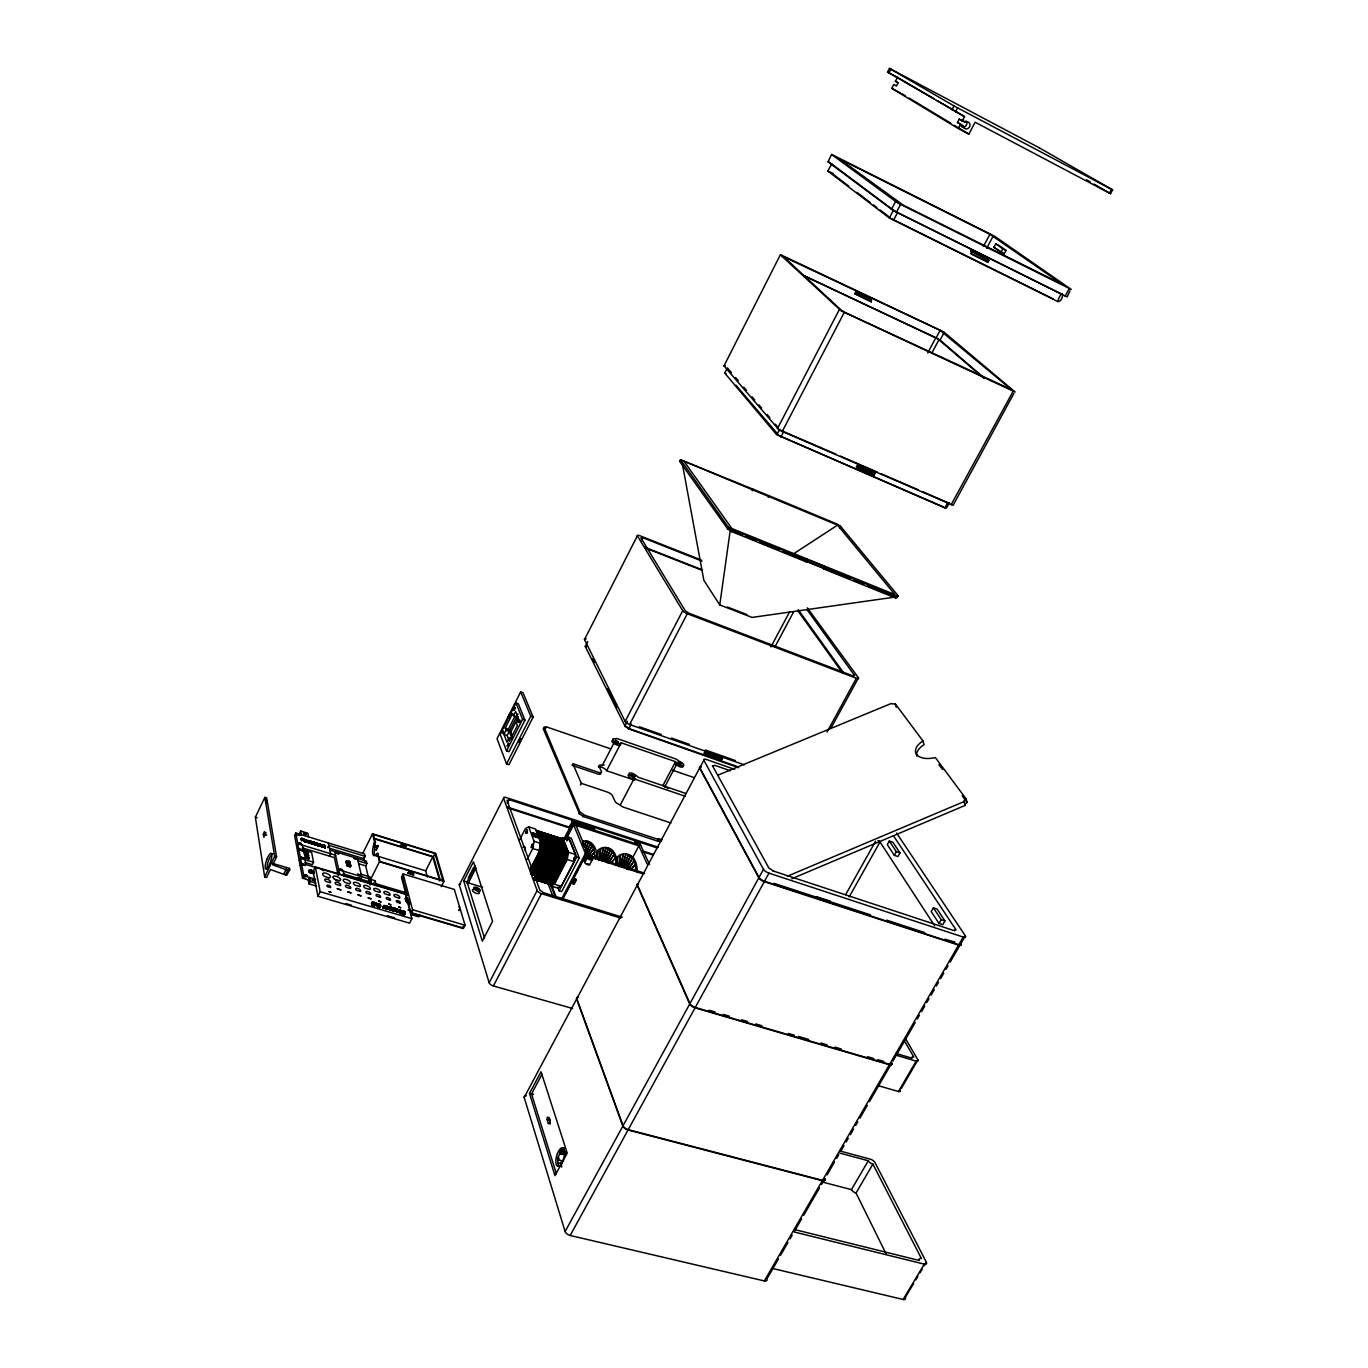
<?xml version="1.0" encoding="UTF-8"?>
<svg xmlns="http://www.w3.org/2000/svg" width="1368" height="1368" viewBox="0 0 1368 1368"><rect width="100%" height="100%" fill="white"/><g stroke="black" fill="none" stroke-linecap="round" stroke-linejoin="round"><path stroke-width="1.5" d="M380.68 906.146C381.091 904.59 377.995 902.487 377.483 904.316C377.072 907.172 382.253 905.719 380.048 907.394C373.977 906.984 379.928 901.751 380.048 907.394M359.271 877.606L357.39 877.623M532.579 845.39L531.861 847.185L532.255 844.774M380.03 905.992C378.851 900.965 377.38 908.284 380.509 905.206M617.31 864.696L617.618 856.778C626.424 848.536 636.479 859.275 635.556 868.902M597.457 858.352L597.833 850.417C608.161 841.132 617.515 855.564 615.686 865.568M871.313 301.729L871.433 299.814L855.599 292.325L854.863 293.71L871.313 301.729L854.863 293.71M855.462 294.257L855.599 292.325M616.917 864.815L617.618 856.778M597.081 858.471L597.833 850.417M563.206 1152.796C561.564 1154.558 557.785 1149.958 561.803 1151.651C564.214 1151.822 562.658 1155.122 560.931 1153.788C559.546 1148.197 565.258 1152.403 560.23 1153.087M594.413 829.076L594.157 831.18L594.413 829.076L578.613 823.929L578.339 826.015L578.613 823.929M619.037 866.696L620.525 855L618.849 864.815M305.081 853.41C306.432 852.862 310.314 855.256 304.671 852.948C301.473 848.776 314.726 857.462 304.466 851.153C314.828 853.187 300.926 850.024 305.885 852.247M531.502 846.672L532.802 844.86L531.194 847.715L532.289 843.988L532.426 846.809L531.861 845.458M527.381 831.111L526.235 832.804L527.381 830.273M599.167 860.352L600.723 848.622L598.654 860.438M895.168 597.046L752.058 617.43L719.756 604.947L730.238 530.322L727.827 526.919M397.746 912.285L398.618 910.524C391.693 910.13 403.868 912.37 396.823 909.07C395.933 914.679 388.888 908.078 394.719 908.574C393.864 906.18 396.788 915.055 398.789 911.618M400.585 911.806L396.053 909.908M562.744 837.78L568.541 852.281L567.241 859.48L554.331 884.207L550.962 885.951L557.785 888.071L561.171 886.327L574.081 861.652L575.364 854.453L569.498 839.952L562.744 837.78L559.375 839.644M531.571 846.535L532.101 847.202M539.112 849.46L538.428 853.153L565.993 861.874L567.959 850.862L540.48 842.089L539.796 845.783M527.21 859.224L532.75 848.536L534.101 841.303L528.664 826.819L525.363 828.717L519.515 840.072M620.816 866.235L623.346 854.008L620.32 866.252M600.945 859.891L603.527 847.613L600.449 859.891M582.648 845.27L583.52 841.166C592.481 839.405 597.012 849.135 597.064 856.59M314.828 842.859C316.196 843.252 317.684 846.33 314.401 843.475M532.785 846.347L532.699 847.561M527.364 831.829L527.381 833.163M321.771 846.758C322.472 843.047 324.165 847.767 319.719 845.048C319.496 847.048 321.959 846.125 319.821 844.124C323.276 844.894 322.267 849.665 322.865 844.962C327.072 853.051 323.686 841.029 325.054 847.835M307.749 841.594C309.373 845.475 310.057 838.088 308.706 842.585L306.842 840.123L305.56 841.85L303.611 840.533L305.902 841.662L306.175 840.26L304.568 839.439L304.414 840.499L306.329 840.739M309.322 840.875L309.1 841.782L307.903 840.448L307.099 842.089C304.859 838.447 307.766 845.356 308.262 840.551M374.199 843.526L374.986 847.185A12.62 3.745 -71.3 0 0 374.935 855.496M582.477 845.27L583.52 841.166M312.4 842.996C308.775 840.91 310.091 844.005 311.476 842.944M308.552 855.735L304.961 853.837L308.552 855.735L305.492 856.932L308.621 858.198L305.68 857.274L305.509 858.403L307.082 854.709L308.091 856.625M322.147 845.886L323.566 847.083L321.736 846.501M314.657 842.004C311.323 844.672 318.214 845.27 314.435 843.663C315.734 840.721 317.923 845.732 314.606 843.731M622.286 867.09L626.014 853.82L621.756 867.004M602.399 860.729L606.161 847.425L601.869 860.66M584.512 846.689L586.137 840.961L584.29 846.655M309.698 842.397C311.767 838.088 313.34 848.092 314.23 841.867M441.248 886.72L443.984 881.334L435.742 853.358L372.506 833.779L374.541 841.987A12.62 3.728 -71.3 0 0 372.78 853.974A12.62 3.728 -71.3 0 0 377.346 853.256L380.219 861.498L442.958 880.599L435.024 853.546L373.498 834.514L375.43 842.26L374.165 846.672L375.037 846.946M549.32 1118.22L550.295 1123.966L548.329 1123.453C543.694 1110.765 553.886 1120.597 548.329 1123.453M573.825 859.429L573.91 857.668M603.904 861.139L608.572 848.057L603.408 861.002M623.808 867.5L628.442 854.47L623.295 867.346M585.179 850.981L588.531 841.594L593.798 848.263L595.473 859.104M405.236 913.516C402.859 914.2 401.029 912.473 400.892 910.592C397.438 907.429 402.295 914.765 401.303 911.857C402.944 910.951 407.185 913.67 403.988 914.696C394.463 910.37 412.606 910.866 401.85 913.567M584.82 850.862L588.531 841.594M404.74 914.542C399.73 910.507 406.399 913.944 402.602 912.849M310.639 872.801L311.374 872.339L308.894 870.869L309.544 869.877L311.425 870.39L310.639 872.801L309.151 872.237L310.946 872.528L309.39 870.989L311.22 872.168L309.801 870.168L311.494 870.681M588.907 864.08L586.906 863.892M586.376 852.811L590.634 843.047L586.017 852.623M605.631 861.173L610.709 849.511L605.186 860.951M625.535 867.534L630.597 855.941L625.091 867.329M527.022 832.154C527.09 824.818 525.021 837.148 526.116 832.103M289.725 869.894L286.374 875.212L270.454 869.552L266.606 877.504L264.691 876.956L255.354 817.226L264.862 797.373L266.692 797.937L276.592 856.864L272.711 864.85L287.707 870.253L289.725 869.894L289.452 868.389L272.471 863.345M309.288 870.048L311.374 871.587L308.929 870.783M264.691 876.956L274.677 856.283L264.862 797.373M329.671 848.297L364.008 858.711L365.171 856.351L364.623 854.008L295.779 833.026L294.599 835.438L302.533 878.205L310.399 880.53M299.507 833.42L300.669 831.026L307.868 833.232L308.587 836.942M296.599 846.193L297.779 843.765L335.587 855.205L334.408 857.616L302.396 847.938M284.014 873.553L286.288 868.868M301.011 838.841C306.329 838.481 300.909 841.132 301.011 838.841L303.2 839.097L301.866 839.114M301.507 839.183L301.901 838.379L302.79 840.038L301.883 839.302M301.336 840.636L302.79 838.481M302.55 838.396C299.507 840.944 305.252 840.653 302.345 839.2M285.433 874.939L287.707 870.253M302.396 840.311L303.183 838.687M287.93 871.501L289.452 868.389M286.374 875.212L288.665 870.527M297.489 850.947L298.669 848.519L311.63 852.435L313.563 862.25L312.366 864.696L304.91 862.456M302.67 840.362L303.371 838.823M302.875 840.362L303.525 838.96M303.063 840.345L303.679 839.234M303.662 840.841L304.38 839.439M303.867 841.149L304.568 839.439M304.021 841.303L304.79 839.473M304.209 841.44L305.03 839.524M304.414 841.559L305.286 839.61M304.654 841.662L305.714 839.832M304.91 841.747L305.902 839.969M305.149 841.816L306.056 840.106M306.911 842.329L306.381 839.986M307.099 842.089L307.903 840.448M299.301 860.78L300.498 858.334L313.563 862.25M304.021 852.076L304.534 851.067M304.175 852.52L304.842 850.999M308.569 842.825L309.767 841.012M304.294 852.674L305.064 851.016M308.98 842.944L308.142 840.807L307.321 842.449M304.448 852.811L305.338 851.084M305.936 852.486L304.568 854.658C313.375 855.12 302.225 855.804 305.184 851.956M309.767 842.705L310.485 841.286L309.989 843.013M304.466 854.042L305.474 852.11M310.143 843.167L310.895 841.32M306.552 855.65C309.082 858.865 301.268 852.196 305.594 852.384M310.348 843.304L311.152 841.388M304.79 855.496C303.611 849.87 308.484 855.068 305.543 853.29M310.587 843.423L311.579 841.559M304.893 855.633L306.466 853.136M310.844 843.543L311.767 841.662L311.152 843.629M300.208 865.653L301.405 863.208L330.628 871.929M305.218 855.906C304.534 852.76 308.313 855.889 305.662 854.863M305.406 856.026L307.048 853.085L306.21 854.726M311.408 843.697L312.178 842.021M305.628 856.129L306.381 855.188M311.63 843.748C311.63 840.773 315.461 844.005 313.101 842.209M305.149 857.941L306.688 854.59M306.74 854.162L307.441 853.204M307.851 851.819L307.458 852.64M311.818 843.765L312.349 842.739L310.587 842.004M305.252 858.112L306.74 854.863M307.167 854.299L307.629 853.29M313.067 842.004L313.648 843.338M305.509 858.403L307.082 854.709M307.355 854.436L308.057 852.897M312.502 844.022L313.306 842.175M306.056 858.557L307.971 853.512M312.759 843.201L313.648 842.192M307.492 855.428L308.228 853.786M305.748 858.283L308.364 854.196M307.167 857.599L308.45 854.88M308.929 857.65C308.877 861.447 308.347 856.334 308.535 855.376M307.116 857.839L307.92 856.949M307.407 857.941L308.245 857.103M314.212 844.535L315.324 842.671M307.663 858.078L308.518 857.291M314.623 844.654L315.546 842.722M308.091 859.087L308.74 857.462M314.948 844.774L315.752 842.808M315.102 844.843L315.94 842.893M315.307 844.911L316.264 843.115M308.535 859.326L309.117 858.027M315.529 844.962L316.401 843.252M315.888 844.979L316.572 843.543M316.213 844.774C321.07 841.542 316.726 848.092 317.102 843.372M316.641 844.911C320.044 842.876 316.795 848.605 317.444 843.355M316.76 845.065L317.65 843.389M317.906 843.44L317.102 845.356L318.146 843.526M317.547 845.578L318.248 843.765M317.803 845.663L318.59 843.748M318.043 845.715L318.932 844.022M302.533 878.205L303.747 875.725L295.779 833.026M318.265 845.749L319.052 844.176M318.59 845.732L319.479 844.312M319.206 845.698L319.821 844.124M319.325 845.851L320.009 844.124M320.215 844.159L319.667 846.125L320.711 844.312M319.873 846.245L320.933 844.415M320.095 846.347L321.138 844.535M320.351 846.433L321.326 844.654M320.608 846.501L321.48 844.808M309.082 871.296L309.698 869.86M321.155 846.501L321.702 845.116M309.339 871.484L309.903 869.86M321.343 846.347L322.181 844.86M309.151 872.237L310.108 869.894M309.39 872.117L310.365 869.962M309.681 872.271L310.639 870.048M322.147 846.946L322.865 844.962M309.681 872.493L310.929 870.151M322.386 847.048L322.438 845.099L323.788 846.193M309.989 872.613L311.186 870.27M322.643 847.117L323.104 845.219M310.348 872.733L311.425 870.39M322.882 847.185L324.182 845.39M323.07 847.219L324.096 844.996M310.861 872.835L311.613 871.348L312.058 873.194L314.076 873.622M323.464 847.202L324.541 845.133M311.066 872.835L311.767 871.519M311.425 872.698L311.853 871.792M324.079 847.322L325.447 845.954L324.661 847.732M324.25 847.51L324.78 846.347M312.058 873.194L312.024 870.476L313.888 871.091M325.293 847.886L325.413 845.766L324.267 846.501M315.29 866.902L313.067 871.416L317.923 896.296L409.579 923.161L411.853 918.68L405.338 893.834L315.29 866.902L320.18 891.714L317.923 896.296M313.956 873.314L312.468 873.109L312.537 870.817L313.853 871.313M312.862 873.417L313.99 872.545L313.563 873.588M313.255 873.519L313.768 872.528M309.082 883.916L310.297 881.437L309.527 877.452L308.313 879.915L309.082 883.916L316.555 886.122M327.653 847.681L328.816 845.287L365.171 856.351M329.414 856.094L330.594 853.7L328.32 842.962M337.52 872.22L338.717 869.791L375.123 880.701L376.303 885.575M346.463 860.951L346.121 862.011L346.463 860.951L349.763 861.515L347.062 861.276L346.343 863.02L349.866 864.508M346.343 863.02L346.685 861.943L349.438 862.438L346.07 861.755M349.507 863.875L346.891 862.883L350.037 862.746L347.267 862.233L346.549 863.909L349.114 864.679L349.986 862.49L347.062 861.276M349.524 866.56L346.908 865.568L349.524 866.56L349.866 865.534L346.685 864.508L347.027 863.464L350.43 864.49L350.807 866.047L349.114 864.679M346.959 865.79L347.301 864.764L349.917 865.756M349.763 861.515L349.045 863.225L346.292 862.746M348.72 864.2L348.498 865.824L348.72 864.2L347.027 863.464M349.456 863.653L348.908 865.944L349.131 864.319M347.267 862.233L350.208 863.464L349.986 864.969L346.856 863.037M349.934 864.696L350.259 863.704L346.685 861.943L349.421 862.558L346.514 861.224M350.208 863.464L349.695 865.414C350.054 869.022 351.251 863.772 349.9 866.44M350.413 866.85L350.43 864.49M349.969 866.714L350.687 865.585M362.759 853.461L372.506 833.779M329.825 850.058L366.316 861.122L366.863 863.499L365.683 865.876L358.587 863.721M360.468 879.077L361.665 876.683L357.458 858.437M378.081 846.347L376.132 850.28L377.842 845.424L378.081 846.347L374.576 845.27M377.346 853.256L379.449 861.72L369.446 881.761L343.265 873.93M373.926 883.112L375.123 880.701M373.669 904.829C367.924 903.803 376.884 899.34 373.669 904.829L371.822 904.949L373.293 902.093M371.515 903.667L372.37 901.974M371.651 903.855L372.626 901.974M371.839 904.043L372.934 902.008M401.115 845.783C400.687 841.987 408.416 844.364 405.458 847.117L400.995 845.321L405.458 847.117M374.541 906.026C371.309 904.111 372.626 901.7 374.986 905.137L374.541 906.026L371.891 905.257L373.635 902.213M372.609 904.487L373.703 902.538L374.678 903M371.446 903.427L373.977 902.35M373.242 904.71L374.08 902.692M373.447 904.778L374.576 902.624M373.84 905.53L374.661 903.752M375.123 903.735L376.354 903.051L376.012 904.47L375.123 903.735L376.012 904.47M375.242 904.231L375.584 902.829M375.892 903.957L376.354 903.051M405.321 846.655L406.108 845.082M377.038 905.223L377.842 903.615M377.089 905.548L378.081 903.598M377.192 905.872L378.389 903.632M377.329 906.18L378.577 903.957M377.5 906.454L377.961 905.548M378.372 904.915C381.911 908.591 375.242 906.112 378.748 903.718M377.722 906.693L378.355 905.325M378.628 905L379.124 903.838M377.961 906.916L378.457 905.53M378.833 905.12L379.466 904.009M378.252 907.104L378.714 905.855M379.004 905.257L379.466 904.351M378.44 906.881L378.885 905.992M379.278 905.582L379.757 904.18M378.594 907.258L379.346 906.18M379.363 905.787L379.996 904.402M378.97 907.377L379.586 906.249M379.757 905.53L380.201 904.641M379.312 907.155L380.372 904.915M379.329 907.48L379.774 906.574M379.62 907.497L380.612 905.548M383.912 907.907L382.681 907.805L383.091 906.556L384.596 908.369L385.793 905.855L388.409 908.113L384.818 906.693L385.793 905.855M382.681 907.805L383.228 906.625M382.63 907.463L383.844 907.617L383.502 906.197C383.946 903.701 386.032 911.772 388.067 908.455M382.937 907.89L383.656 906.727M383.16 907.942L383.895 906.762M384.562 905.479L383.502 906.197M383.399 907.959L384.1 906.762M383.998 908.198L384.442 907.292C392.65 908.677 382.801 907.651 385.519 905.821M385.075 907.942L386.101 905.907M385.212 908.147L386.46 905.992M385.366 908.335L386.528 906.283L387.896 907.36L385.451 906.813L387.76 907.925M385.571 908.506L386.87 906.129M403.098 873.93L412.537 909.703L410.862 913.037L463.393 928.547L465.086 925.247L454.33 889.456L403.098 873.93L401.457 877.196L411.392 914.679L418.557 916.799L419.771 914.388M385.81 908.66L387.229 906.283M386.067 908.814L387.264 906.608M386.34 908.933L387.572 906.471M386.665 909.036L387.862 906.659M387.007 909.121L388.102 906.864M403.252 876.46L402.483 877.965L406.792 894.347M387.315 909.156L388.29 907.087M387.589 909.156L388.033 908.249M387.794 909.104L388.512 907.565M391.077 907.497L389.35 907.001L388.649 909.07L391.71 910.472L392.975 908.078L394.719 908.574M388.529 908.865L389.572 906.984M388.803 909.275L389.846 907.018M388.991 909.464L390.154 907.087M389.213 909.635L390.718 907.565L390.017 910.028M389.452 909.788L390.325 907.429M389.128 907.89L391.47 906.847L391.556 909.395M389.726 909.925L390.718 907.565M408.382 872.835L409.186 871.245L413.615 872.579L412.931 874.648L408.382 872.835L412.931 874.648M389.196 909.104L391.436 908.899L390.598 910.13M391.47 906.847L390.188 908.164M408.519 873.314L409.186 871.245M390.325 910.096L391.026 908.933M391.094 910.284C392.736 908.848 387.349 908.848 389.35 907.001M392.069 909.481L392.975 908.078M392.291 910.148L393.214 908.061M392.428 910.353L393.471 908.095M392.616 910.541L393.779 908.164M392.838 910.712L394.497 907.736M393.078 910.866L394.258 908.335M393.351 910.985C396.84 909.891 391.932 906.933 393.967 909.84M393.659 911.088L395.096 907.907M393.95 911.173L394.411 909.976M394.223 911.191L394.651 909.994M412.811 874.169L413.615 872.579M394.463 911.191L395.061 909.976M394.736 911.362C396.31 909.771 391.385 910.25 392.77 908.147M396.515 909.019L395.643 910.233L397.301 910.541M395.814 911.088L396.823 909.07M395.933 911.293L397.182 909.156M396.104 911.498L397.25 909.446L398.618 910.524M396.31 911.669L397.575 909.293M396.634 911.567C399.37 910.609 396.652 913.431 397.096 910.678M396.532 911.823L397.951 909.446M406.279 892.705L406.946 891.389L406.022 891.115L406.894 895.048L406.946 891.389M396.788 911.977L397.968 909.754M397.079 912.097L398.276 909.617M397.404 912.2L398.037 911.088M398.122 910.712L398.567 909.823M398.054 912.319L399.182 909.805M398.31 912.319L399.524 909.874M398.516 912.268L399.832 909.959M405.544 898.605L405.903 897.716M397.489 910.353L399.319 911.105L400.072 910.028M405.971 897.887L406.005 898.879L406.399 897.989M403.184 910.934C402.962 913.328 398.652 914.645 399.61 911.515L400.721 911.84M399.319 911.105L400.277 910.113M399.234 912.678L399.61 911.515M399.165 912.405L400.277 912.73L400.482 910.216M406.142 899.306L406.467 898.263M400.328 911.362L400.636 910.336M405.612 900.794L407.339 898.52L406.501 899.186M400.533 911.635L400.892 910.592M405.646 899.665L405.903 900.913L405.68 899.887M400.277 912.73L401.046 910.9M406.142 901.05L406.86 899.716M407.339 898.52L407.014 899.58M400.345 913.02L399.695 911.789M406.33 901.221L406.912 899.956M400.482 913.585L400.944 912.695M401.252 911.994L402.791 910.831M406.621 901.221L406.228 899.87M401.098 913.773L402.226 910.78M402.483 910.78L400.944 913.191M401.935 912.866L402.859 911.139L404.911 912.046M407.51 902.247L407.1 903.051L407.356 901.94M401.901 913.978L403.303 911.242M402.243 914.149L402.927 913.037M403.235 912.285L403.663 911.088M402.602 914.303L404.073 911.242M402.859 914.115L403.303 913.208M403.646 912.456L404.09 911.567M402.979 914.44L404.398 912.559L401.85 910.866M403.372 914.559L404.791 911.601M427.414 876.905L425.687 870.817L432.733 856.864L374.918 839.011M403.697 914.645L404.791 912.798M403.988 914.696L404.945 912.935M440.222 879.88L433.451 856.659L435.024 853.546M404.466 914.679L405.167 913.225M520.661 691.9L497.029 738.703L506.536 763.925L508.93 764.729L533.144 717.071L523.004 692.721L520.661 691.9L530.75 716.251L533.144 717.071M508.349 716.866L509.751 717.67L508.349 716.866L510.059 713.48L511.461 714.284L510.059 713.48M508.503 717.242L510.213 713.857M515.975 702.981L500.175 734.223L506.536 750.912L508.93 751.716L524.97 720.098L518.335 703.802L515.975 702.981L522.576 719.277L524.97 720.098M411.648 912.798L412.418 911.259M514.83 716.422L508.383 729.161L512.248 739.079L509.084 738.002L506.947 742.208L503.971 734.462L506.092 730.29L505.237 728.084L512.607 713.515L513.462 715.686L518.198 717.311L510.811 731.897L512.333 735.762M411.392 914.679L412.606 912.268M513.462 715.686L515.599 711.48L518.66 719.089L516.523 723.313L517.395 725.536L509.939 740.242L509.084 738.002M509.375 741.336L507.135 735.539L518.044 713.976M506.536 750.912L522.576 719.277M536.581 835.609L536.324 835.865M506.536 763.925L530.75 716.251M518.284 742.072L520.045 738.635L521.311 739.062L519.566 742.516L518.284 742.072L519.566 742.516M518.455 742.482L520.045 738.635M535.418 836.053L535.076 835.951M572.645 1008.507L493.403 985.952A3.967 1.761 26.6 0 1 489.18 982.788L459.323 885.01L503.578 798.228A3.728 1.385 26.2 0 1 506.28 797.561L658.23 847.185M744.295 764.866L629.605 724.51A4.104 1.3 27.2 0 1 625.125 721.449L584.512 639.506L637.351 535.829A3.865 0.941 27 0 1 639.848 535.743L701.203 559.991M1013.859 393.454L953.086 505.322L779.264 430.151L723.997 365.872L780.427 254.67L943.698 331.86L1015.193 392.052L841.303 310.964L780.529 254.961M1069.879 290.957L1067.194 296.89L1065.963 296.428L893.492 210.689L828.033 161.869L831.556 154.413L994.724 236.305L1071.264 289.452L897.562 202.857L831.744 154.584M463.684 880.941L473.448 861.806L492.583 921.245L482.323 941.116L463.684 880.941L467.035 881.967L484.563 938.14M657.888 841.234L658.316 838.618L657.888 841.234L582.785 816.354A4.053 1.471 27 0 0 579.673 814.165L543.233 728.682L544.549 727.246A3.762 1.265 26.4 0 0 546.413 726.887L610.538 748.792M1057.738 301.541C1064.492 301.986 1063.671 283.826 1057.738 301.541L889.371 218.008L827.76 171.034L831.812 163.938M738.703 767.722L628.425 728.785A4.104 1.317 27.2 0 0 625.279 726.63L585.247 646.414L587.727 641.558M806.556 562.009L806.915 559.461L806.556 562.009L731.281 531.4A4.207 0.941 27.5 0 0 727.981 529.279L679.657 461.375L680.529 459.682L769.175 495.78L768.303 497.422M922.374 491.608L947.767 502.586L944.86 507.904L776.545 434.562L724.732 373.071L727.383 367.872L731.487 372.694M468.249 877.965L473.653 867.38M507.135 802.982L508.879 799.562L656.879 847.852M640.754 541.283L642.618 537.641L702.006 561.102M467.035 881.967L475.397 865.876M546.379 726.647L545.61 728.46M467.172 883.591A3.694 1.505 25.9 0 0 468.369 882.941L476.064 867.859M965.979 120.88A3.574 3.181 -62.9 0 1 965.261 126.42A3.574 3.181 -62.9 0 1 960.49 124.745L963.534 126.574A3.591 3.198 -62.8 0 0 967.535 128.678A3.591 3.198 -62.8 0 0 969.878 124.18A3.591 3.198 -62.8 0 0 965.876 122.077L962.285 120.897L964.525 116.622L887.558 72.111L889.456 68.4L1039.338 147.847M887.575 72.128L889.012 72.846L890.927 69.135M535.196 835.916L535.829 835.933M1109.431 193.127L1110.542 193.657L1112.646 189.861L1111.415 189.263L1109.431 193.127L975.127 122.214L968.886 134.098L958.284 128.541L891.799 88.407L893.834 84.44L896.467 85.996L898.075 82.85L895.441 81.293L897.494 77.326L889.029 72.846M463.102 926.239L462.333 927.76L413.666 913.396M527.193 831.932L526.919 831.231M529.929 869.586L539.693 850.742L532.75 848.536M530.356 869.723L538.872 853.29L540.924 842.226L536.478 830.547M530.784 869.86L539.3 853.427L541.352 842.363L536.906 830.684M531.229 869.997L539.727 853.564L541.779 842.5L537.333 830.821M531.656 870.134L540.172 853.7L542.207 842.637L537.761 830.957M531.143 872.083L540.599 853.837L542.651 842.774L538.188 831.094M531.571 872.22L541.027 853.974L543.079 842.91L538.616 831.231M531.058 874.186L541.471 854.111L543.506 843.047L539.043 831.368M531.502 874.323L541.899 854.248L543.934 843.184L539.471 831.505M532.87 872.63L542.326 854.384L544.379 843.321L539.898 831.641M533.298 872.767L542.754 854.521L544.806 843.475L540.326 831.778M533.229 874.853L543.626 854.795L545.661 843.748L541.181 832.052M533.657 874.99L544.054 854.932L546.089 843.885L541.608 832.189M580.477 784.976L581.332 783.334L572.816 763.669L598.244 772.287A4.788 1.642 27 0 0 601.458 771.518L599.081 766.285A4.754 1.607 27.1 0 1 602.262 765.533A2.839 0.958 27.1 0 1 604.16 765.088M534.084 875.127L544.498 855.068L546.533 844.022L542.036 832.325M534.529 875.264L544.926 855.205L546.961 844.159L542.463 832.479M534.956 875.4L545.353 855.342L547.388 844.295L542.891 832.616M535.384 875.537L545.781 855.479L547.816 844.432L543.318 832.753M535.811 875.657L546.225 855.616L548.243 844.569L543.746 832.89M536.239 875.794L546.653 855.752L548.688 844.706L544.173 833.026M536.683 875.93L547.08 855.889L549.115 844.843L544.601 833.163M572.354 821.467L573.089 823.279L570.644 827.999L569.892 826.169L572.354 821.467A2.839 1.043 27 0 1 574.286 820.92A2.839 1.043 27 0 1 577.364 823.091L578.117 824.904M489.18 982.788L537.145 890.534L503.578 798.228M563.496 839.832L572.269 823.006L640.686 845.287M625.125 721.449L682.717 610.709L637.351 535.829M777.383 428.714L839.319 309.63M891.44 209.424L895.527 201.592M602.262 765.533L614.215 742.567M565.104 839.2L572.816 824.357L572.269 823.006M579.109 813.943L579.981 812.267L544.036 727.092M624.68 726.391L627.382 721.21M727.417 529.023L728.357 527.21L680.529 459.682M776.545 434.562L780.034 429.278M565.942 839.627L573.62 824.887L576.133 825.708L588.394 855.291L585.829 854.47L573.62 824.887M889.371 218.008L893.424 210.193L831.47 163.767M566.797 841.029L568.712 837.336L571.243 838.156L579.28 857.941L561.667 891.594L559.102 890.807L557.699 887.131M493.403 985.952L541.471 893.663L620.798 918.099M629.605 724.51L687.3 613.736L856.368 678.271A3.984 1.009 28.7 0 0 858.454 677.861L807.359 607.837M782.154 431.655L844.21 312.52M896.433 212.262L900.52 204.413M752.144 490.702L752.999 489.043M634.786 780.29L606.605 770.714L621.158 742.79L675.535 761.668A4.702 1.522 27.8 0 0 680.717 765.225A4.702 1.522 27.8 0 0 683.658 764.49A4.702 1.522 27.8 0 0 678.477 760.933A2.821 0.906 27.7 0 0 675.365 758.812L617.84 738.806A2.856 0.923 27.2 0 0 615.959 739.199A4.771 1.556 27.2 0 0 612.796 739.883A4.771 1.556 27.2 0 0 618.011 743.474A4.771 1.556 27.2 0 0 621.158 742.79M893.475 220.351L897.545 212.536L893.424 210.193M582.973 816.679L583.657 814.678A4.053 1.471 27 0 0 580.562 812.472L579.981 812.267M628.647 729.11L631.349 723.928M731.538 531.656L732.239 529.587A4.207 0.941 27.6 0 0 728.939 527.467L728.357 527.21M780.769 437.161L783.676 431.604L836.412 454.415M951.906 109.885L953.958 105.883L889.456 68.4M955.514 111.868L957.6 107.867L953.992 105.9M958.284 128.541L960.507 124.266L957.48 122.453L959.225 119.084L965.21 122.436M559.102 890.807L576.715 857.12L568.712 837.336M870.715 301.199L871.433 299.814M561.29 899.563L585.094 854.128L644.602 873.16M565.138 893.954L571.037 882.685M573.004 878.923L577.946 869.518M579.912 865.756L585.829 854.47M562.453 899.87L585.675 855.564L585.094 854.128M587.693 854.265L592.395 845.287L587.351 854.025M572.303 882.445L573.483 882.394L575.398 878.718M574.184 884.155L573.602 882.702L575.706 878.718L576.27 880.171L574.184 884.155L572.474 883.625L574.56 879.624L576.27 880.171M573.602 883.471L575.569 879.727M584.786 862.575L587.317 857.753L586.53 855.838L583.999 860.66L584.786 862.575A2.907 1.111 27.3 0 0 587.949 864.832A2.907 1.111 27.3 0 0 589.933 864.217L592.464 859.395L591.66 857.479M670.936 822.989L623.517 807.188A2.941 1.026 27.4 0 1 620.303 804.948L634.513 777.862A4.908 1.659 27.4 0 1 629.143 774.151A4.908 1.659 27.4 0 1 632.341 773.347A4.908 1.659 27.4 0 1 637.71 777.058L685.505 793.354M606.862 862.49L612.505 851.768L606.434 862.199M662.933 785.489L675.535 761.668M665.857 787.25A4.685 1.573 27.7 0 0 664.762 786.822L676.647 764.387M632.324 858.198L638.873 845.851L572.816 824.357M626.783 868.851L632.426 858.181L626.356 868.56M721.723 759.77L722.167 757.256L721.723 759.77L704.503 753.717L704.947 751.203M859.053 466.06L874.939 473.311L873.964 475.124L856.744 467.685L857.137 465.24M704.503 753.717L705.409 752.024L722.629 758.077M856.744 467.685L857.719 465.872L874.939 473.311M971.673 251.763L970.664 253.678L987.85 262.194L988.876 260.296L970.545 250.942L988.876 260.296M778.477 1258.902L766.901 1278.909A4.497 2.223 32.5 0 1 764.336 1280.944L570.165 1235.475A4.668 2.445 29.5 0 1 565.104 1231.525L524.183 1097.444L576.612 998.999A4.343 1.881 27.8 0 1 577.775 997.494M824.972 1178.549A4.549 2.035 31.9 0 1 822.527 1180.345L628.237 1129.643A4.737 2.24 29.3 0 1 623.056 1125.727L576.8 998.657L637.197 885.25A4.395 1.659 27.9 0 1 638.275 883.933M891.902 1062.833A4.634 1.796 31.3 0 1 889.593 1064.355L695.269 1007.464A4.805 1.984 29.1 0 1 689.951 1003.599L637.403 884.891L699.612 768.064A4.463 1.436 28 0 1 701.391 767.089M896.553 833.026L965.363 935.849L960.935 943.51A4.702 1.556 30.8 0 1 958.78 944.724L764.524 881.266A4.891 1.71 29 0 1 759.035 877.452L699.835 767.756L703.836 760.232A4.463 1.419 28 0 1 706.572 759.548L734.616 769.363M529.484 1093.442L541.044 1071.76L567.207 1153.053L554.946 1175.676L529.484 1093.442L533.315 1094.468M556.383 1173.847L531.536 1093.904L541.95 1074.359M983.421 246.445L989.902 234.287L839.627 158.979L903.376 205.234L1062.457 284.407L989.919 234.304M770.885 646.944L789.781 611.53M927.726 352.961L935.746 337.913L804.64 276.148M938.653 339.401L936.14 337.845L940.124 330.389L783.761 256.808L841.2 310.126L845.51 312.656L1011.431 389.641L940.124 330.389M986.67 248.275L993.151 236.117M774.852 647.03L793.782 611.599M931.899 352.927L938.927 339.76L984.002 378.457M839.678 527.894L840.533 526.27L836.788 523.927L769.175 495.78M984.738 378.457L940.055 340.119L944.04 332.663M993.835 247.317L995.699 243.812L998.845 245.385L1006.027 250.412L1004.129 253.935L993.835 247.317L1004.129 253.935M987.85 262.194L986.704 261.356L987.73 259.458M895.698 598.055L895.561 597.85A4.036 0.872 28.6 0 1 896.98 597.679L897.921 595.952A4.036 0.855 28.6 0 0 896.502 596.106L895.698 598.055L823.793 568.968L824.117 566.438L806.915 559.461M873.964 475.124L874.357 472.678M823.793 568.968L824.117 566.438M1000.966 252.362L1002.864 248.839L995.699 243.812M559.837 1151.924L561.564 1150.539M560.042 1152.181L560.777 1150.385M561 1150.402L560.333 1152.403L561.256 1150.454M560.333 1153.515L561.872 1150.642M561.205 1153.617C564.984 1151.531 557.477 1153.395 562.163 1150.745M560.931 1153.788L562.436 1150.881M561.256 1153.908L562.299 1152.181M565.121 1153.139C557.648 1153.686 572.679 1155.55 563.052 1150.915L561.649 1154.011M561.957 1154.079L562.864 1152.198M562.197 1154.079L563.89 1151.121M563.548 1152.318L564.026 1151.428L565.6 1152.249M563.855 1152.403L564.368 1151.257M564.112 1152.489L564.745 1151.377M564.351 1152.591L564.83 1151.702M565.565 1154.729L563.462 1154.404L563.052 1150.915M564.591 1152.711L565.052 1151.514M563.855 1154.233L564.026 1151.428M565.668 1153.275L565.309 1151.651M564.232 1154.318L565.685 1153.498L565.052 1154.746M564.881 1152.916L565.36 1152.027M564.317 1154.609L565.018 1153.498M564.727 1154.695L565.788 1152.523M561.991 1160.748L560.538 1163.433L561.701 1167.109M565.326 1154.763L565.873 1153.412M949.46 502.586L946.57 507.87L944.86 507.904M826.99 732.068L856.368 678.271M951.153 504.741L1013.09 391.351M1065.159 296.052L1069.229 288.597M831.145 727.81L858.454 677.861M565.104 1231.525L622.85 1126.103L576.612 998.999M623.056 1125.727L689.729 1003.992L637.197 885.25M689.951 1003.599L758.812 877.863L699.612 768.064M759.035 877.452L763.481 869.364L703.836 760.232M570.165 1235.475L628.032 1130.019L822.305 1180.704A4.549 2.035 31.9 0 0 824.767 1178.908L821.604 1184.363M628.237 1129.643L695.064 1007.857L889.388 1064.731A4.634 1.796 31.3 0 0 891.697 1063.21M695.269 1007.464L764.302 881.676L958.558 945.117A4.702 1.556 30.8 0 0 961.02 944.484M764.524 881.266L768.97 873.16L963.226 937.063A4.702 1.539 30.8 0 0 965.363 935.849M845.681 894.569L875.571 841.217M849.152 896.963L880.103 841.747A4.292 1.334 29.6 0 1 878.136 840.636M889.337 841.029L887.319 844.637L894.313 855.325L897.921 856.556L899.973 852.931L892.911 842.26L889.337 841.029L896.365 851.683L899.973 852.931M894.313 855.325L896.365 851.683M933.386 907.822L931.215 911.601L938.995 923.451L942.757 924.7L944.929 920.903L937.097 909.07L933.386 907.822L941.184 919.655L944.929 920.903M938.995 923.451L941.184 919.655M764.336 1280.944L822.305 1180.704M822.527 1180.345L889.388 1064.731M889.593 1064.355L958.558 945.117M958.78 944.724L963.226 937.063M780.581 1255.26L787.951 1242.537M790.054 1238.895L792.158 1235.27M794.261 1231.628L801.614 1218.905M803.717 1215.263L819.5 1187.988M827.093 1174.873L834.497 1162.065M836.617 1158.405L838.738 1154.746M840.858 1151.086L844.039 1145.597M846.159 1141.921L848.263 1138.261M850.383 1134.602L853.564 1129.113M855.684 1125.454L857.804 1121.794M859.925 1118.135L867.329 1105.31M869.449 1101.65L890.636 1065.039M892.962 1061.004L915.192 1022.58M917.312 1018.921L919.433 1015.261M921.553 1011.602L924.717 1006.113M926.837 1002.453L928.957 998.794M931.078 995.135L934.259 989.645M936.379 985.986L938.482 982.327M940.603 978.65L943.783 973.161M945.904 969.502L948.024 965.842M950.127 962.183L960.712 943.886M877.965 1085.611L898.485 1091.493L916.15 1061.123A3.625 1.385 31.5 0 0 917.911 1059.944L905.325 1038.278M901.307 1088.466L917.911 1059.944M822.544 1182.089L851.46 1189.63L868.304 1160.748A4.07 1.744 32.2 0 0 872.904 1164.117L921.433 1258.577A4.361 1.949 33.8 0 0 919.347 1260.492L795.099 1229.695M886.327 1254.319L856.043 1193.016L872.904 1164.117M773.45 1268.683L903.136 1299.48L924.289 1264.152A4.361 1.949 33.8 0 0 926.358 1262.219L874.973 1162.543A4.07 1.744 32.2 0 0 870.373 1159.192L839.747 1150.95M913.704 1283.372L905.257 1297.48A4.343 2.018 34.1 0 1 903.136 1299.48M915.808 1279.85L917.928 1276.327M920.031 1272.804L922.135 1269.282M924.255 1265.742L926.358 1262.219M416.128 914.457L414.248 914.508M681.777 461.803L679.657 461.375M589.369 855.239L593.798 848.263L589.095 854.966M609.495 861.669L613.924 854.726L608.042 863.071M628.322 869.757L633.88 861.156L627.98 869.449M265.973 832.36L265.187 834.822M315.375 881.283L311.904 879.795L315.29 880.804M590.976 856.744L594.789 851.888L590.771 856.488M611.12 863.174L614.95 858.352L610.915 862.917M631.093 869.552L634.94 864.764L630.87 869.296M378.235 853.529L376.337 855.462L377.226 855.735M592.515 858.865L595.371 856.043L592.378 858.642M792.807 554.314L837.541 525.124L894.946 594.601L731.812 528.493L684 461.238L837.541 525.124M680.187 765.447L679.161 765.396M533.708 877.88L537.111 876.067L547.508 856.026L549.543 844.979L545.028 833.3M534.136 878.017L537.538 876.204L547.952 856.163L549.97 845.116L545.456 833.437M534.563 878.153L537.966 876.341L548.38 856.3L550.398 845.253L545.866 833.574M534.991 878.29L538.411 876.478L548.807 856.436L550.825 845.39L546.294 833.711M533.725 879.316L538.838 876.597L549.235 856.573L551.253 845.527L546.721 833.847M534.58 879.59L539.693 876.871L550.107 856.847L552.125 845.8L547.576 834.121M535.008 879.727L540.121 877.008L550.534 856.984L552.552 845.937L548.004 834.258M535.435 879.863L540.565 877.145L550.962 857.12L552.98 846.074L548.431 834.394M535.863 879.983L540.993 877.281L551.389 857.257L553.407 846.211L548.859 834.531M962.149 120.623L962.833 120.264A3.574 3.181 -62.9 0 1 963.67 120.076M372.164 902.008L374.285 904.624L372.353 904.351L374.986 905.137M536.307 880.12L541.42 877.401L551.817 857.394L553.835 846.347L549.286 834.668M536.735 880.257L541.848 877.538L552.262 857.531L554.262 846.484L549.714 834.805M537.162 880.394L542.275 877.675L552.689 857.668L554.69 846.621L550.141 834.942M537.59 880.53L542.703 877.811L553.117 857.804L555.134 846.758L550.569 835.079M538.017 880.65L543.147 877.948L553.544 857.941L555.562 846.895L550.979 835.215M538.445 880.787L543.575 878.085L553.972 858.078L555.989 847.031L551.407 835.352M538.872 880.924L544.002 878.205L554.399 858.215L556.417 847.168L551.834 835.489M539.3 881.06L544.43 878.341L554.844 858.352L556.844 847.305L552.262 835.626M539.727 881.197L544.857 878.478L555.271 858.488L557.272 847.442L552.689 835.762M540.155 881.317L545.285 878.615L555.699 858.625L557.699 847.579L553.117 835.899M540.582 881.454L545.712 878.752L556.126 858.762L558.127 847.715L553.544 836.036M541.01 881.59L546.157 878.889L556.554 858.899L558.554 847.852L553.972 836.173M541.437 881.727L546.584 879.008L556.981 859.036L558.982 847.989L554.382 836.31M541.865 881.847L547.012 879.145L557.409 859.172L559.409 848.126L554.809 836.446M542.309 881.984L547.439 879.282L557.836 859.292L559.837 848.263L555.237 836.583M542.737 882.121L547.867 879.419L558.281 859.429L560.264 848.399L555.664 836.72M543.164 882.257L548.294 879.556L558.708 859.566L560.692 848.536L556.092 836.857M543.592 882.394L548.722 879.692L559.136 859.702L561.119 848.673L556.519 836.994M544.019 882.514L549.149 879.812L559.563 859.839L561.564 848.81L556.93 837.13M544.447 882.651L549.577 879.949L559.991 859.976L561.991 848.947L557.357 837.267M544.874 882.788L550.021 880.086L560.418 860.113L562.419 849.083L557.785 837.404M545.302 882.924L550.449 880.222L560.846 860.25L562.846 849.22L558.212 837.541M545.729 883.044L550.876 880.359L561.273 860.386L563.274 849.357L558.64 837.678M546.157 883.181L551.304 880.479L561.701 860.523L563.701 849.494L559.05 837.814M546.584 883.318L551.731 880.616L562.128 860.66L564.129 849.631L559.478 837.934M547.012 883.454L552.159 880.753L562.556 860.797L564.556 849.767L559.905 838.071M547.439 883.574L552.587 880.889L563 860.934L564.984 849.904L560.333 838.208M547.867 883.711L553.014 881.026L563.428 861.071L565.411 850.041L560.76 838.345M548.294 883.848L553.441 881.146L563.855 861.207L565.839 850.178L561.171 838.481M548.722 883.985L553.869 881.283L564.283 861.344L566.266 850.315L561.598 838.618M549.132 884.104L554.296 881.42L564.71 861.481L566.694 850.451L562.026 838.755M549.56 884.241L554.724 881.556L565.138 861.601L567.104 850.588L562.453 838.892M549.987 884.378L555.151 881.693L565.565 861.737L567.532 850.725L562.864 839.029M787.37 876.238L964.064 801.58A4.805 2.702 -16.1 0 1 965.945 798.655L935.336 757.547A19.135 10.311 -16.5 0 1 916.594 754.486A19.135 10.311 -16.5 0 1 922.972 740.96L895.134 703.631A4.412 2.274 -17 0 1 891.252 703.477L718.08 775.075M965.192 805.376A4.788 2.702 -16.1 0 1 967.073 802.469L965.979 798.638M305.577 878.324L303.713 877.64M791.833 878.718L965.192 805.393L964.064 801.58M305.714 854.47L307.133 853.358L307.903 854.726M389.196 908.301L390.701 908.66L390.085 909.754M562.385 1154.062L561.325 1152.54M895.1 703.648L896.245 707.239M560.589 1150.402C562.197 1153.754 559.837 1149.838 562.573 1151.292M384.374 907.001L383.057 906.556M313.135 842.397L314.024 842.534M396.122 909.344L397.25 909.446M585.196 841.713L587.812 841.508M605.186 848.16C613.497 846.484 616.934 856.488 617.224 863.037M323.754 846.433L322.096 845.698M614.865 742.054L615.788 742.191M403.628 914.337L402.876 913.294M520.199 739.028L521.311 739.062M322.044 870.048L323.669 870.732M402.859 911.139L403.936 912.336M536.632 835.267L536.085 836.07M404.791 898.742L406.655 898.947M313.05 843.184L312.639 841.884M677.707 763.754L678.75 764.045M565.531 1153.857L563.941 1153.515M313.956 872.767L312.451 872.374M386.528 906.283L385.28 905.804M307.492 856.625L306.688 855.513M794.586 1232.089L924.289 1264.152M557.785 1159.705L563.684 1161.175M558.298 1162.868L562.231 1163.86M536.359 834.685L536.701 834.788M547.132 1119.657L549.098 1120.153M531.536 1093.904L533.452 1094.417M627.655 854.35C635.675 855.855 637.163 865.688 637.351 872.493M839.849 1153.121L868.304 1160.748M828.17 161.732L830.205 162.655M345.967 903.615L351.525 905.24M387.349 915.739L394.634 917.877M709 1010.217L715.088 1011.995M723.227 1014.389L729.332 1016.168M741.524 1019.741L747.629 1021.537M755.752 1023.914L761.856 1025.709M788.293 1033.456L794.38 1035.234M798.45 1036.431L808.625 1039.406M820.817 1042.98L826.922 1044.776M835.044 1047.153L841.149 1048.948M867.586 1056.695L873.673 1058.473M877.743 1059.67L883.848 1061.465M897.203 1055.532L916.15 1061.123M320.18 891.714L411.853 918.68M303.747 875.725L315.546 879.231M412.537 909.703L465.086 925.247M895.92 1053.428L912.029 1058.199A3.625 1.385 31.5 0 1 913.773 1057.019L905.24 1042.262M408.006 909.976L411.802 911.105M310.297 881.437L315.888 883.095M332.458 872.476L339.76 874.665L334.801 851.563M341.282 875.11L407.647 894.946M274.677 856.283L276.592 856.864M335.211 879.624L339.025 880.753M408.912 902.35L409.972 902.658M361.118 874.255L370.078 876.939L371.805 884.241M458.793 906.916L459.682 907.189M375.499 883.574L407.749 893.236M407.561 893.714L406.638 893.441L406.894 895.048M263.323 834.275L263.904 837.233L264.964 834.805L264.366 831.607L263.323 834.275L266.828 835.147M350.037 865.294L346.685 864.508M379.449 861.72L443.984 881.334M312.332 842.431L310.553 841.594L311.87 842.141M323.703 845.8L324.558 847.476M409.323 871.724L413.734 873.058M312.246 842.671L312.947 844.159M310.126 842.517L311.938 843.235L310.998 842.278M407.835 873.143L413.94 874.99M358.006 860.814L366.863 863.499M255.354 817.226L257.184 817.79M468.369 882.924L482.545 887.251M373.874 855.017L425.687 870.817M374.541 841.987L375.43 842.26M265.426 800.212L266.897 800.673L267.358 803.409L265.529 802.828M401.901 844.21L406.245 845.544M373.926 838.276L433.451 856.659M622.286 917.227L542.993 892.5A4.019 1.607 26.8 0 0 539.933 890.294L506.998 800.28A3.728 1.385 26.2 0 0 508.913 799.818L508.879 799.562M554.331 884.207L561.171 886.327M572.115 881.967L573.483 882.394M571.892 882.172L573.602 882.702M585.247 646.414L585.76 646.568A3.813 1.129 26.7 0 0 586.496 646.705M567.241 859.48L574.081 861.652M534.101 841.303L541.027 843.509L535.521 829.025L528.664 826.819M568.541 852.281L575.364 854.453M576.715 857.12L579.28 857.941M537.538 834.36L532.391 832.702L533.794 836.429L538.975 838.088M526.817 831.761L526.372 832.65M585.675 855.564L643.678 874.084M536.051 830.41L563.291 839.165M507.408 807.052L570.268 827.452M643.251 851.135L653.391 854.436M508.845 808.3L569.652 828.016M642.635 851.683L652.758 854.983M583.862 814.986L658.778 839.593M657.444 840.277L661.257 841.525M816.337 896.604L830.41 901.204M773.963 883.318L870.493 914.867M886.584 920.134L924.785 932.617M944.895 939.2L954.779 942.125A4.702 1.556 30.8 0 1 954.761 941.663M772.817 870.852L954.556 930.77A4.702 1.539 30.7 0 1 956.078 929.915L893.441 835.728M658.316 838.618L662.129 839.884M557.528 1157.243L559.067 1158.628L557.409 1158.679M725.946 373.515L724.732 373.071M581.332 783.334L607.135 791.986A4.873 1.71 27.2 0 1 612.454 795.697L614.95 801.203A4.891 1.71 27.4 0 0 620.303 804.948M725.519 365.82L723.997 365.872M571.978 765.293L597.406 773.895A4.788 1.642 27 0 0 600.62 773.125M506.092 730.29L510.811 731.897M503.971 734.462L507.135 735.539M685.197 796.244L637.745 780.102A2.941 0.992 27.4 0 1 634.513 777.862M505.237 728.084L508.383 729.161M672.457 770.15L694.311 777.691M373.703 902.538C370.42 901.649 375.704 905.154 373.532 903.239M730.358 770.783L714.387 765.208A4.48 1.419 28 0 1 712.471 765.721L768.936 868.15A4.873 1.693 29 0 1 772.8 870.817M639.352 726.75L661.36 734.496M671.363 738.019L689.386 744.363M705.392 750.006L735.403 760.574M704.058 752.896L721.261 758.949M629.246 728.648L737.284 766.559M535.589 835.728L536.683 836.156M727.383 607.016L746.791 614.523M644.841 547.268L702.229 569.823M646.38 548.414L701.767 570.182M616.113 743.525L617.652 743.628L616.181 742.345M732.479 529.844L807.513 560.23M824.733 567.207L896.639 596.328M730.238 530.322L742.02 535.076M745.953 536.666L755.769 540.651M759.685 542.241L779.332 550.175M783.248 551.766L850.007 578.784M853.94 580.374L863.755 584.341M867.671 585.931L893.201 596.26M805.974 561.222L823.177 568.199M626.048 726.442L626.082 726.459A4.087 1.317 27.2 0 1 628.664 728.067M311.237 842.739L310.091 841.594M943.304 506.844L779.777 435.93M840.328 456.108L877.435 472.165M881.351 473.858L918.458 489.915M856.18 467.052L873.382 474.474M802.982 275.105L936.14 337.845M827.76 171.034L833.351 173.548M940.055 340.119L935.763 337.913M971.451 253.798L986.704 261.356M1053.172 298.925L891.731 218.846M897.545 212.536L1061.79 294.103M1002.864 248.839L1006.027 250.412M632.597 776.614L634.068 777.759M778.854 435.383L735.984 385.263M891.799 88.407L900.127 92.785M895.441 81.293L898.195 82.747M957.48 122.453L963.448 125.805M957.6 107.867L1111.517 189.331M564.83 1152.54L562.556 1151.805L563.462 1154.404M1039.355 147.864L1112.646 189.861M1086.517 179.772L1090.228 181.91M1093.921 184.047L1110.577 193.675M897.494 77.326L933.728 98.564M937.336 100.685L964.525 116.622M959.225 119.084L962.285 120.897M961.995 126.728L965.056 128.541M901.786 93.657L905.411 95.845M909.036 98.034L950.76 123.171M954.385 125.36L968.886 134.098M781.949 430.322L783.402 431.347M833.813 174.762L848.707 186.099M856.966 192.392L870.202 202.464M873.502 204.978L876.82 207.491M880.12 210.005L890.055 217.563M735.608 377.517L738.344 380.749M743.816 387.178L746.569 390.393M752.041 396.823L754.777 400.037M758.898 404.877L761.634 408.091M767.106 414.521L769.859 417.736M775.331 424.183L778.067 427.397M840.533 526.27L898.417 596.123M938.91 764.575L942.586 769.517M962.2 795.868L967.108 802.452M806.898 609.512L854.692 675.672A3.984 1.009 28.7 0 0 853.222 675.98L688.583 613.086A4.155 1.094 27.4 0 0 685.351 610.949L640.925 537.898A3.865 0.941 27 0 0 642.686 537.829L642.618 537.641M798.211 609.701L843.748 673.005M798.245 611.325L842.876 673.449M934.652 925.811L879.47 841.132A4.292 1.334 29.6 0 1 878.478 840.636M719.756 604.947L703.853 580.306L682.444 464.333M592.549 658.692L594.413 662.454M607.443 688.805L616.746 707.615M649.509 864.49L639.865 843.475A2.787 1.009 27.7 0 0 636.804 841.32A2.787 1.009 27.7 0 0 634.991 841.884L635.812 843.697M638.873 845.851L647.355 864.371M516.625 716.764L518.934 722.492M547.149 833.984L551.697 845.663L549.662 856.71L539.266 876.734L534.153 879.453L550.415 884.515L555.579 881.813L532.785 874.716L543.199 854.658L545.234 843.611L540.753 831.915M552.022 886.139L556.349 897.596M549.645 882.155L555.425 897.545M547.987 883.318L553.168 897.203M398.105 911.242L395.13 910.25M922.972 740.96L924.084 744.654A19.118 10.328 -16.5 0 0 916.731 756.145M432.733 856.864L439.761 880.992M407.869 898.451L409.494 904.59M390.872 906.659L391.71 910.472M383.963 905.308L384.596 908.369M363.717 857.514L364.675 861.549M365.632 865.602L370.215 885.028M312.143 871.638L312.468 873.109M343.248 871.159L344.308 876.016M334.493 858.027L338.221 875.469M300.669 831.026L301.37 834.736M301.387 838.037L301.798 840.773M302.328 845.15L303.234 849.904M305.098 859.72L306.022 864.576M287.177 873.058L287.451 874.562M592.464 859.395A2.907 1.094 27.3 0 1 590.497 860.01A2.907 1.094 27.3 0 1 587.317 857.753M569.892 826.169A2.821 1.043 27 0 1 571.226 825.468M523.465 846.467A4.856 1.71 -71.6 0 1 524.696 849.802M523.089 847.39A4.378 1.539 -71.6 0 1 524.696 849.99M598.312 766.986A4.754 1.624 27.1 0 1 602.553 767.568A4.754 1.624 27.1 0 1 606.605 770.714M682.393 765.447A4.702 1.522 27.8 0 1 679.879 766.798A4.702 1.522 27.8 0 1 674.544 762.728M633.658 779.521A4.908 1.659 27.4 0 1 628.459 776.101A4.908 1.659 27.4 0 1 630.409 774.681M666.934 787.814A4.685 1.573 27.7 0 1 667.943 788.447M664.113 786.07A2.804 0.941 27.7 0 1 664.762 786.822M620.439 744.893A4.771 1.556 27.1 0 1 614.42 743.747A4.771 1.556 27.1 0 1 613.172 740.362M541.471 893.663A4.001 1.607 26.9 0 1 537.145 890.534M459.323 885.01A3.694 1.522 25.9 0 1 460.503 883.916M478.458 891.457A3.711 1.522 26.1 0 1 478.048 893.646A3.711 1.522 26.1 0 1 473.26 891.56A3.711 1.522 26.1 0 1 473.67 889.388M699.835 767.756A4.463 1.436 28 0 1 700.809 766.644M768.97 873.16A4.891 1.693 29 0 1 763.481 869.364M267.393 869.381A8.396 2.155 -71.3 0 1 268.196 861.584L268.932 859.531A8.396 2.155 -71.3 0 1 272.95 853.735M856.043 1193.016A4.053 1.796 32.4 0 1 851.46 1189.63M900.264 1090.245A3.608 1.436 31.7 0 1 898.485 1091.493M764.302 881.676A4.891 1.71 29 0 1 758.812 877.863M637.403 884.891A4.395 1.659 27.9 0 1 638.463 883.574M628.032 1130.019A4.737 2.24 29.3 0 1 622.85 1126.103M524.183 1097.444A4.275 2.069 27.8 0 1 526.287 1095.768M561.41 1166.186A4.48 2.257 28.8 0 1 561.513 1164.938M695.064 1007.857A4.805 1.984 29.1 0 1 689.729 1003.992M576.8 998.657A4.343 1.881 27.8 0 1 577.963 997.152M558.811 1166.117A9.576 3.745 -75 0 1 558.674 1156.336L559.444 1154.011A9.576 3.745 -75 0 1 564.762 1148.316M687.3 613.736A4.155 1.094 27.4 0 1 682.717 610.709M584.512 639.506A3.813 1.111 26.7 0 1 586.239 638.907M518.78 722.15C520.678 724.048 520.182 716.422 518.78 722.15M513.975 710.163L515.326 707.786L513.975 710.163M508.571 743.286L507.203 745.987L508.571 743.286M370.967 898.844L368.197 897.853L370.967 898.844M502.381 733.094C504.211 734.992 503.749 727.434 502.381 733.094M304.072 840.619C305.201 842.329 306.278 838.533 304.072 840.619M360.451 875.195L357.766 874.203L360.451 875.195M360.981 895.903L357.937 894.792L360.981 895.903M356.791 859.326L354.141 858.352L356.791 859.326M350.943 892.928L347.643 891.731L350.943 892.928M342.12 869.689L339.401 868.697L342.12 869.689M340.871 889.952L337.298 888.653L340.871 889.952M338.666 853.837L335.998 852.845L338.666 853.837M330.868 892.227L329.072 891.577L330.868 892.227M307.048 875.52L304.722 874.665L307.048 875.52M305.149 865.499L302.841 864.661L305.149 865.499M304.038 858.215L301.285 857.206L304.038 858.215M306.312 834.497C302.448 836.275 302.721 830.359 306.312 834.497M302.653 850.896L299.917 849.904L302.653 850.896M301.285 843.663L298.566 842.671L301.285 843.663M299.712 835.386L297.01 834.377L299.712 835.386M387.503 908.506L385.605 907.959L387.503 908.506M557.443 1153.498L556.673 1155.84A9.576 3.728 -75 0 0 559.375 1165.912A9.576 3.728 -75 0 0 564.454 1150.745A9.576 3.728 -75 0 0 557.443 1153.498M267.034 858.967L266.298 861.019A8.396 2.155 -71.3 0 0 267.153 868.423A8.396 2.155 -71.3 0 0 271.89 855.103A8.396 2.155 -71.3 0 0 267.034 858.967M681.076 763.737L678.169 762.267L681.076 763.737M638.89 843.338L636.017 841.884L638.89 843.338M634.974 776.306L631.948 774.767L634.974 776.306M591.438 859.241L588.428 857.736L591.438 859.241M618.49 742.02L615.532 740.515L618.49 742.02M576.356 822.938L573.431 821.467L576.356 822.938M392.736 909.446L394.617 910.866L392.736 909.446M306.364 855.872L305.013 855.017L306.364 855.872M459.477 909.258L458.81 910.558L460.383 909.515L459.477 909.258M478.509 889.867L475.551 888.584L478.509 889.867M319.548 845.236L320.882 846.228L319.616 845.185M319.941 844.432L321.258 845.424L319.941 844.432M400.704 907.771L398.704 906.916L400.704 907.771M390.838 904.881L388.58 903.906L390.838 904.881M380.92 901.957L378.491 900.76L380.92 901.957M399.901 903.017L397.199 902.264A2.172 0.923 25.1 0 1 396.686 900.623A2.172 0.923 25.1 0 1 399.49 901.444A2.172 0.923 25.1 0 1 399.901 903.017M399.285 898.109L395.078 896.861A3.249 1.385 25.1 0 1 394.497 894.535A3.249 1.385 25.1 0 1 398.687 895.801A3.249 1.385 25.1 0 1 399.285 898.109M390.034 900.127L387.041 899.238A2.308 0.992 25 0 1 386.631 897.579A2.308 0.992 25 0 1 389.623 898.468A2.308 0.992 25 0 1 390.034 900.127M389.47 895.236L385.075 893.92A3.386 1.454 25 0 1 384.476 891.509A3.386 1.454 25 0 1 388.871 892.825A3.386 1.454 25 0 1 389.47 895.236M380.133 897.237L376.952 896.296A2.462 1.06 24.8 0 1 376.525 894.535A2.462 1.06 24.8 0 1 379.723 895.493A2.462 1.06 24.8 0 1 380.133 897.237M379.603 892.346L375.02 890.978A3.54 1.505 24.8 0 1 374.422 888.465A3.54 1.505 24.8 0 1 379.004 889.833A3.54 1.505 24.8 0 1 379.603 892.346M370.198 894.33L366.812 893.338A2.599 1.111 24.7 0 1 366.385 891.491A2.599 1.111 24.7 0 1 369.77 892.483A2.599 1.111 24.7 0 1 370.198 894.33M369.702 889.439L364.914 888.02A3.676 1.573 24.7 0 1 364.315 885.421A3.676 1.573 24.7 0 1 369.086 886.84A3.676 1.573 24.7 0 1 369.702 889.439M360.212 891.423L356.638 890.363A2.753 1.18 24.6 0 1 356.193 888.413A2.753 1.18 24.6 0 1 359.767 889.474A2.753 1.18 24.6 0 1 360.212 891.423M359.767 886.532L354.774 885.045A3.83 1.642 24.5 0 1 354.158 882.343A3.83 1.642 24.5 0 1 359.151 883.831A3.83 1.642 24.5 0 1 359.767 886.532M350.191 888.499L346.412 887.37A2.89 1.248 24.4 0 1 345.967 885.335A2.89 1.248 24.4 0 1 349.729 886.447A2.89 1.248 24.4 0 1 350.191 888.499M330.338 887.524L327.602 886.72A2.086 0.906 24.1 0 1 327.311 885.25A2.086 0.906 24.1 0 1 330.03 886.054A2.086 0.906 24.1 0 1 330.338 887.524M340.119 885.558L336.152 884.378A3.044 1.317 24.3 0 1 335.69 882.24A3.044 1.317 24.3 0 1 339.657 883.42A3.044 1.317 24.3 0 1 340.119 885.558M329.996 882.599L325.841 881.368A3.181 1.368 24.1 0 1 325.379 879.128A3.181 1.368 24.1 0 1 329.534 880.359A3.181 1.368 24.1 0 1 329.996 882.599M328.918 877.811L324.968 876.631A4.275 1.83 24.1 0 1 323.258 873.126A4.275 1.83 24.1 0 1 329.312 874.921A4.275 1.83 24.1 0 1 328.918 877.811M349.079 883.694L345.42 882.599A3.984 1.71 24.4 0 1 343.796 879.316A3.984 1.71 24.4 0 1 349.404 880.992A3.984 1.71 24.4 0 1 349.079 883.694M536.854 834.548L533.417 833.437L534.478 836.241L537.932 837.353L536.854 834.548M474.439 889.285A3.711 1.522 26.1 0 0 480.219 891.047A3.711 1.522 26.1 0 0 476.423 887.353A3.711 1.522 26.1 0 0 474.439 889.285M333.672 878.461A4.121 1.761 24.3 0 0 340.256 880.411A4.121 1.761 24.3 0 0 336.306 876.358A4.121 1.761 24.3 0 0 333.672 878.461"/></g></svg>
